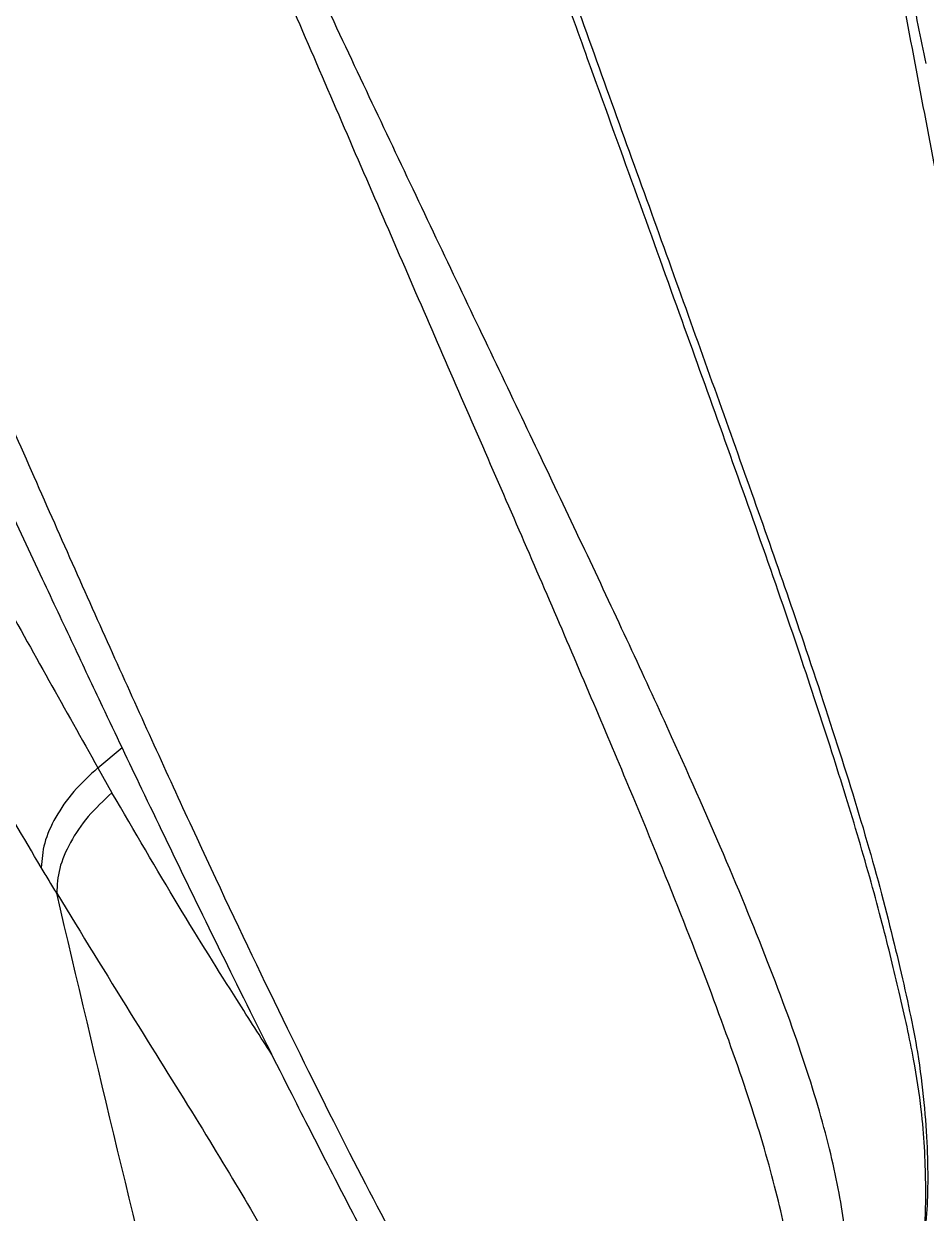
# Model space of a CAD drawing. Extents: x 400 to 501, y 484 to 634.
# Drawn here: x 407.771 to 409.325, y 580.521 to 582.568 of the extents above; entities that cross this region are included whole.
import ezdxf

# ---------------------------------------------------------------- set-up
doc = ezdxf.new("R2010")
doc.units = 0
doc.header["$MEASUREMENT"] = 0
doc.layers.add('DIM', color=3, linetype='Continuous')
doc.layers.add('GEOMETRY', color=3, linetype='Continuous', lineweight=25)

# ---------------------------------------------------------------- blocks, each defined once
blk = doc.blocks.new('2026 GRANDEE')
at = {"layer": 'GEOMETRY', "ltscale": 16}
for q in [(-42.4846, -15.5182), (-42.5019, -15.5957)]:
    blk.add_line((-42.5261, -15.5529), q, dxfattribs=at)
for points, knots in [([(-41.1192, -16.4353), (-41.1183, -16.4319), (-41.1133, -16.4124), (-41.1051, -16.3732), (-41.1008, -16.3212), (-41.1006, -16.2661), (-41.1024, -16.2084), (-41.1083, -16.1372), (-41.1213, -16.0504), (-41.1447, -15.9463), (-41.1755, -15.8182), (-41.2143, -15.6798), (-41.2623, -15.5245), (-41.3187, -15.3529), (-41.3835, -15.1656), (-41.4535, -14.9694), (-41.5261, -14.7671), (-41.6022, -14.5557), (-41.6728, -14.3605), (-41.7347, -14.1884), (-41.789, -14.0362), (-41.8464, -13.8737), (-41.9035, -13.7118), (-41.9536, -13.5688), (-41.9821, -13.4835), (-41.9944, -13.4466)], [0, 0, 0, 0, 0.009738, 0.054602, 0.100033, 0.132056, 0.170263, 0.205637, 0.248795, 0.300159, 0.346151, 0.397485, 0.446642, 0.498592, 0.555879, 0.611205, 0.664279, 0.721091, 0.779345, 0.816197, 0.852883, 0.894557, 0.93795, 0.973138, 1, 1, 1, 1]), ([(-41.9814, -13.4396), (-41.935, -13.5748), (-41.8421, -13.8455), (-41.7022, -14.2409), (-41.5633, -14.6247), (-41.431, -14.9938), (-41.3233, -15.2974), (-41.2439, -15.5406), (-41.1865, -15.7282), (-41.1439, -15.9004), (-41.1088, -16.0609), (-41.0962, -16.213), (-41.0975, -16.3399), (-41.1118, -16.4033), (-41.119, -16.4351)], [0, 0, 0, 0, 0.099304, 0.198802, 0.298385, 0.398317, 0.498406, 0.560917, 0.623789, 0.687365, 0.750255, 0.83339, 0.916532, 1, 1, 1, 1]), ([(-41.334, -16.6546), (-41.3292, -16.6364), (-41.3197, -16.5999), (-41.3175, -16.5251), (-41.3263, -16.4305), (-41.3499, -16.3113), (-41.3899, -16.1648), (-41.45, -15.9918), (-41.5256, -15.7947), (-41.6244, -15.5542), (-41.7465, -15.2685), (-41.8897, -14.9392), (-42.0391, -14.5961), (-42.1922, -14.242), (-42.3469, -13.8804), (-42.45, -13.6343), (-42.5015, -13.5114)], [0, 0, 0, 0, 0.06234, 0.124818, 0.187363, 0.250453, 0.313852, 0.376637, 0.439459, 0.502671, 0.586016, 0.668823, 0.751617, 0.834542, 0.917364, 1, 1, 1, 1]), ([(-41.2589, -16.6051), (-41.2526, -16.585), (-41.24, -16.5449), (-41.231, -16.4637), (-41.2359, -16.3636), (-41.2572, -16.2392), (-41.2983, -16.0887), (-41.3612, -15.9136), (-41.4414, -15.7168), (-41.5465, -15.4795), (-41.6766, -15.2005), (-41.8292, -14.8806), (-41.988, -14.5482), (-42.1498, -14.2056), (-42.3121, -13.8554), (-42.4184, -13.6164), (-42.4715, -13.497)], [0, 0, 0, 0, 0.062319, 0.124752, 0.187451, 0.250906, 0.314486, 0.37751, 0.44061, 0.503895, 0.587131, 0.669779, 0.75236, 0.835034, 0.917583, 1, 1, 1, 1]), ([(-43.3589, -13.6255), (-43.3113, -13.7285), (-43.2162, -13.9347), (-43.084, -14.2244), (-42.9633, -14.4886), (-42.8579, -14.7187), (-42.767, -14.9157), (-42.6897, -15.0824), (-42.6251, -15.2209), (-42.5692, -15.3399), (-42.512, -15.4611), (-42.4463, -15.599), (-42.3686, -15.76), (-42.2829, -15.9348), (-42.2033, -16.0938), (-42.132, -16.2335), (-42.07, -16.353), (-42.0098, -16.4668), (-41.9541, -16.5701), (-41.9046, -16.6608), (-41.8818, -16.7017), (-41.8702, -16.7227)], [0, 0, 0, 0, 0.0689, 0.137893, 0.200565, 0.256849, 0.306859, 0.349957, 0.38713, 0.418396, 0.448479, 0.490082, 0.539632, 0.596792, 0.661472, 0.708868, 0.759817, 0.814529, 0.87309, 0.934808, 1, 1, 1, 1]), ([(-41.7798, -16.7666), (-41.7977, -16.7394), (-41.8337, -16.6847), (-41.9152, -16.5478), (-42.0105, -16.375), (-42.1184, -16.167), (-42.2362, -15.9283), (-42.3623, -15.661), (-42.4953, -15.3689), (-42.6349, -15.0552), (-42.7805, -14.7224), (-42.9327, -14.3716), (-43.091, -14.0069), (-43.2036, -13.7535), (-43.2598, -13.627)], [0, 0, 0, 0, 0.083648, 0.167746, 0.251461, 0.334457, 0.417447, 0.500935, 0.584376, 0.667337, 0.750217, 0.833366, 0.916826, 1, 1, 1, 1]), ([(-40.9047, -16.2024), (-40.8974, -16.1694), (-40.8828, -16.1033), (-40.8767, -15.9713), (-40.8818, -15.8181), (-40.8977, -15.6431), (-40.9224, -15.4495), (-40.9607, -15.2015), (-41.0153, -14.8916), (-41.0858, -14.5146), (-41.1622, -14.1148), (-41.2129, -13.8333), (-41.2382, -13.6924)], [0, 0, 0, 0, 0.080977, 0.162706, 0.245456, 0.32577, 0.407713, 0.491267, 0.616464, 0.743326, 0.871464, 1, 1, 1, 1]), ([(-41.1002, -14.3406), (-41.1092, -14.2967), (-41.1271, -14.209), (-41.1454, -14.1191), (-41.1545, -14.0742)], [0, 0, 0, 0, 0.499976, 1, 1, 1, 1]), ([(-42.1458, -17.5514), (-42.219, -17.447), (-42.3663, -17.2371), (-42.5953, -16.8796), (-42.8287, -16.4932), (-43.0653, -16.0777), (-43.3038, -15.6372), (-43.543, -15.1748), (-43.7826, -14.694), (-43.94, -14.3649), (-44.0195, -14.1989)], [0, 0, 0, 0, 0.117936, 0.237253, 0.358125, 0.481481, 0.607276, 0.735518, 0.866552, 1, 1, 1, 1]), ([(-43.2573, -14.2062), (-43.1926, -14.3287), (-43.0639, -14.5726), (-42.8763, -14.9205), (-42.6959, -15.2506), (-42.5823, -15.4529), (-42.5261, -15.5529)], [0, 0, 0, 0, 0.254734, 0.50681, 0.75623, 1, 1, 1, 1]), ([(-44.223, -14.3139), (-44.1381, -14.4812), (-43.9694, -14.8133), (-43.7099, -15.2976), (-43.4491, -15.7639), (-43.1885, -16.2085), (-42.9304, -16.6286), (-42.6775, -17.0203), (-42.4313, -17.3839), (-42.2747, -17.5991), (-42.1968, -17.7061)], [0, 0, 0, 0, 0.131994, 0.262096, 0.389901, 0.515699, 0.639425, 0.760946, 0.881106, 1, 1, 1, 1]), ([(-42.6236, -15.7246), (-42.6845, -15.6221), (-42.8074, -15.4149), (-43.0021, -15.0771), (-43.2037, -14.7217), (-43.3417, -14.4728), (-43.411, -14.3478)], [0, 0, 0, 0, 0.2445426, 0.4940732, 0.7458128, 1, 1, 1, 1]), ([(-42.5261, -15.5529), (-42.5406, -15.5663), (-42.5696, -15.5932), (-42.6004, -15.6379), (-42.6206, -15.683), (-42.6226, -15.7108), (-42.6236, -15.7247)], [0, 0, 0, 0, 0.249999, 0.5, 0.75, 1, 1, 1, 1]), ([(-42.5019, -15.5957), (-42.5162, -15.6092), (-42.5449, -15.6362), (-42.5751, -15.6813), (-42.5946, -15.7268), (-42.5963, -15.7548), (-42.5971, -15.7688)], [0, 0, 0, 0, 0.25, 0.5, 0.75, 1, 1, 1, 1]), ([(-42.2267, -16.0465), (-42.246, -16.0162), (-42.2923, -15.9439), (-42.3878, -15.7917), (-42.4634, -15.6618), (-42.5019, -15.5957)], [0, 0, 0, 0, 0.26069, 0.623748, 1, 1, 1, 1]), ([(-42.5971, -15.7688), (-42.6015, -15.7615), (-42.6103, -15.7468), (-42.6192, -15.732), (-42.6236, -15.7247)], [0, 0, 0, 0, 0.499769, 1, 1, 1, 1]), ([(-42.1458, -17.5514), (-42.2267, -17.2522), (-42.3866, -16.6616), (-42.5275, -16.0638), (-42.5971, -15.7688)], [0, 0, 0, 0, 0.50663, 1, 1, 1, 1]), ([(-42.5971, -15.7688), (-42.5542, -15.8388), (-42.4692, -15.9774), (-42.3558, -16.1581), (-42.2648, -16.3086), (-42.1972, -16.4269), (-42.1478, -16.5186), (-42.1104, -16.591), (-42.0792, -16.6513), (-42.0592, -16.6864), (-42.0492, -16.704)], [0, 0, 0, 0, 0.128769, 0.254811, 0.378886, 0.502249, 0.625719, 0.749747, 0.874345, 1, 1, 1, 1]), ([(-41.5106, -17.0116), (-41.3061, -16.8221), (-40.9958, -16.5344), (-40.6854, -16.2398), (-40.5794, -16.1392)], [0, 0, 0, 0, 0.658748, 1, 1, 1, 1])]:
    blk.add_open_spline(points, degree=3, knots=knots, dxfattribs=at)

msp = doc.modelspace()

# ---------------------------------------------------------------- block references
at = {"layer": 'DIM'}
msp.add_blockref('2026 GRANDEE', (450.4248, 596.8403), dxfattribs=at)

doc.saveas('drawing.dxf')
